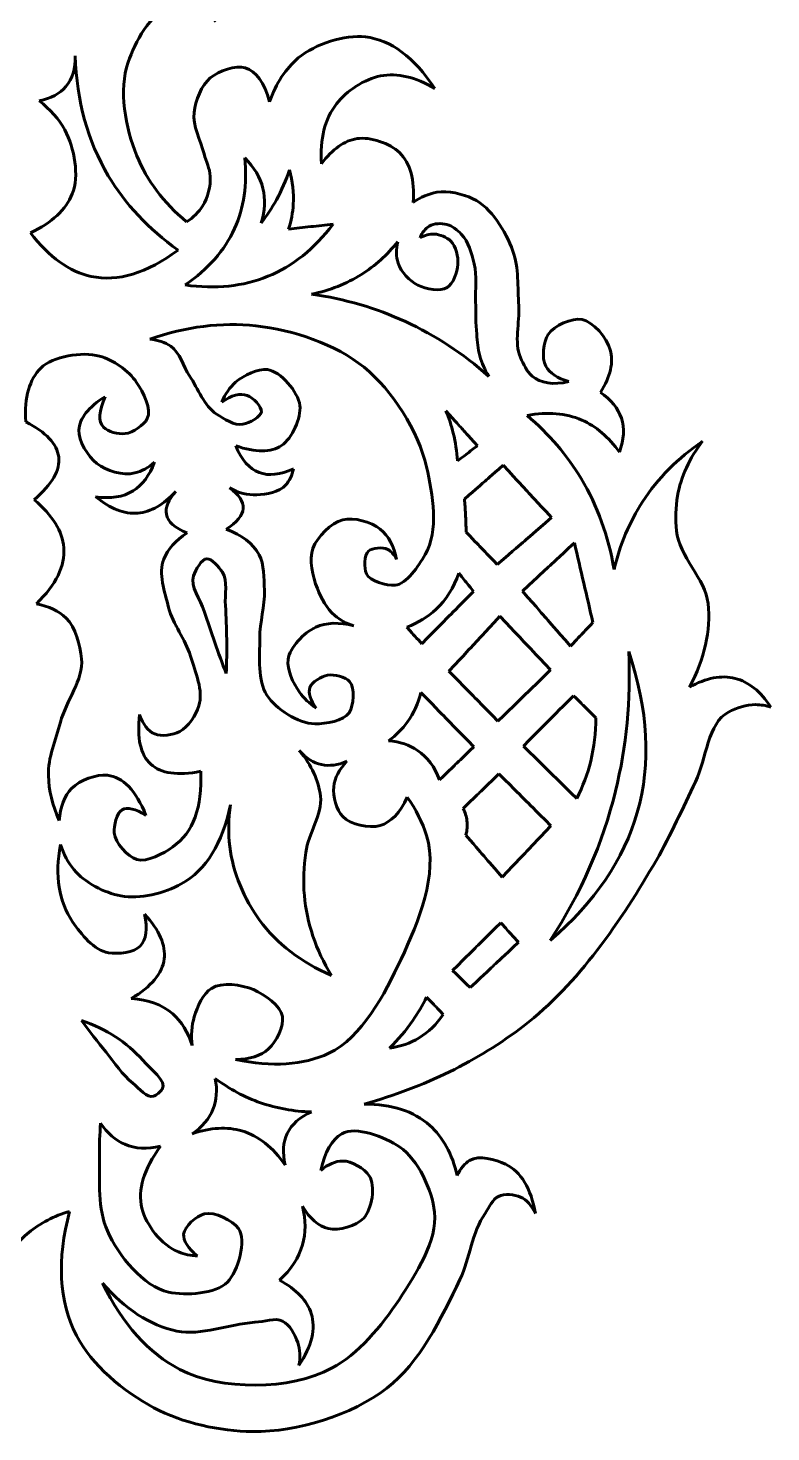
# Model space of a CAD drawing. Header units: millimetres. Extents: x -21 to 520, y 13 to 291.
# Drawn here: x 294.9 to 372.3, y 19.1 to 165.4 of the extents above; entities that cross this region are included whole.
import ezdxf

# ---------------------------------------------------------------- set-up
doc = ezdxf.new("R2010")
doc.units = ezdxf.units.MM
doc.linetypes.add('K5LT32770', pattern=[0])

msp = doc.modelspace()

# ---------------------------------------------------------------- linework, layer by layer
at = {"color": 30, "linetype": 'K5LT32770', "lineweight": 60, "true_color": 0xff8000}
for points, knots in [([(311.437, 145.164), (309.019, 147.201), (307.289, 149.503), (306.246, 152.07), (305.065, 154.977), (304.321, 158.951), (305.349, 161.813), (306.098, 163.898), (307.571, 166.907), (309.708, 167.453), (310.451, 167.643), (311.423, 167.737), (312.186, 167.539), (313.032, 167.319), (313.802, 166.82), (314.494, 166.043)], [0, 0, 0, 0, 1, 1, 1, 2, 2, 2, 3, 3, 3, 4, 4, 4, 5, 5, 5, 5]), ([(337.284, 159.081), (335.131, 162.351), (332.728, 164.142), (330.073, 164.453), (327.906, 164.706), (324.835, 163.742), (323.07, 162.257), (321.755, 161.151), (320.756, 159.628), (320.072, 157.687)], [0, 0, 0, 0, 1, 1, 1, 2, 2, 2, 3, 3, 3, 3]), ([(296.06, 157.801), (297.301, 158.051), (298.235, 158.548), (298.862, 159.292), (299.525, 160.078), (299.845, 161.141), (299.822, 162.48)], [0, 0, 0, 0, 1, 1, 1, 2, 2, 2, 2]), ([(299.822, 162.48), (299.979, 157.761), (301.13, 153.598), (303.275, 149.99), (305.032, 147.033), (307.457, 144.449), (310.549, 142.238)], [0, 0, 0, 0, 1, 1, 1, 2, 2, 2, 2]), ([(320.072, 157.687), (319.525, 159.703), (318.685, 160.88), (317.55, 161.218), (316.558, 161.514), (314.786, 160.916), (313.9, 160.179), (312.974, 159.409), (312.361, 157.828), (312.209, 156.589), (312.037, 155.198), (312.864, 153.691), (313.247, 152.256), (313.454, 151.482), (313.861, 150.715), (313.9, 149.942), (313.952, 148.907), (313.65, 147.702), (313.099, 146.826), (312.696, 146.185), (312.142, 145.632), (311.437, 145.164)], [0, 0, 0, 0, 1, 1, 1, 2, 2, 2, 3, 3, 3, 4, 4, 4, 5, 5, 5, 6, 6, 6, 7, 7, 7, 7]), ([(325.491, 151.218), (325.304, 153.814), (325.823, 155.901), (327.046, 157.479), (328.078, 158.81), (329.999, 160.086), (331.646, 160.387), (333.397, 160.708), (335.276, 160.272), (337.284, 159.081)], [0, 0, 0, 0, 1, 1, 1, 2, 2, 2, 3, 3, 3, 3]), ([(295.165, 144.027), (297.404, 145.088), (298.855, 146.44), (299.518, 148.081), (300.267, 149.937), (299.765, 152.874), (298.743, 154.76), (298.126, 155.897), (297.232, 156.911), (296.06, 157.801)], [0, 0, 0, 0, 1, 1, 1, 2, 2, 2, 3, 3, 3, 3]), ([(335.034, 147.194), (335.221, 149.554), (334.746, 151.287), (333.61, 152.393), (332.63, 153.347), (330.561, 154.067), (329.194, 153.853), (327.859, 153.644), (326.625, 152.765), (325.491, 151.218)], [0, 0, 0, 0, 1, 1, 1, 2, 2, 2, 3, 3, 3, 3]), ([(311.276, 138.6), (313.681, 140.239), (315.398, 142.195), (316.428, 144.468), (317.411, 146.636), (317.769, 149.092), (317.502, 151.838)], [0, 0, 0, 0, 1, 1, 1, 2, 2, 2, 2]), ([(317.502, 151.838), (318.48, 150.868), (319.108, 149.812), (319.386, 148.67), (319.66, 147.544), (319.593, 146.335), (319.187, 145.042)], [0, 0, 0, 0, 1, 1, 1, 2, 2, 2, 2]), ([(319.187, 145.042), (319.793, 145.812), (320.328, 146.62), (320.794, 147.465), (321.341, 148.458), (321.791, 149.502), (322.146, 150.599)], [0, 0, 0, 0, 1, 1, 1, 2, 2, 2, 2]), ([(322.146, 150.599), (322.487, 149.393), (322.621, 148.195), (322.548, 147.005), (322.495, 146.138), (322.332, 145.275), (322.059, 144.417)], [0, 0, 0, 0, 1, 1, 1, 2, 2, 2, 2]), ([(351.267, 128.527), (349.614, 128.15), (348.334, 128.342), (347.427, 129.104), (346.895, 129.55), (346.508, 130.352), (346.216, 131.027), (345.521, 132.636), (346.161, 134.64), (346.038, 136.44), (345.907, 138.344), (346.07, 140.412), (345.432, 142.137), (344.669, 144.202), (343.208, 146.675), (341.266, 147.585), (340.181, 148.094), (338.699, 148.469), (337.491, 148.262), (336.648, 148.117), (335.829, 147.761), (335.034, 147.194)], [0, 0, 0, 0, 1, 1, 1, 2, 2, 2, 3, 3, 3, 4, 4, 4, 5, 5, 5, 6, 6, 6, 7, 7, 7, 7]), ([(326.689, 144.934), (324.738, 142.366), (322.475, 140.555), (319.903, 139.5), (317.336, 138.447), (314.461, 138.147), (311.276, 138.6)], [0, 0, 0, 0, 1, 1, 1, 2, 2, 2, 2]), ([(322.059, 144.417), (322.826, 144.504), (323.593, 144.59), (324.36, 144.676), (325.136, 144.762), (325.913, 144.849), (326.689, 144.934)], [0, 0, 0, 0, 1, 1, 1, 2, 2, 2, 2]), ([(335.762, 143.525), (335.991, 144.089), (336.307, 144.492), (336.711, 144.733), (337.198, 145.024), (337.99, 145.052), (338.552, 144.906), (339.099, 144.764), (339.638, 144.31), (340.047, 143.899), (340.815, 143.128), (341.137, 141.872), (341.398, 140.794), (341.703, 139.539), (341.496, 138.167), (341.542, 136.854), (341.582, 135.723), (341.547, 134.586), (341.657, 133.461), (341.731, 132.71), (341.77, 131.938), (341.974, 131.218), (342.184, 130.474), (342.5, 129.759), (342.921, 129.075)], [0, 0, 0, 0, 1, 1, 1, 2, 2, 2, 3, 3, 3, 4, 4, 4, 5, 5, 5, 6, 6, 6, 7, 7, 7, 8, 8, 8, 8]), ([(310.549, 142.238), (307.278, 139.812), (304.257, 138.898), (301.486, 139.495), (299.21, 139.986), (297.103, 141.496), (295.165, 144.027)], [0, 0, 0, 0, 1, 1, 1, 2, 2, 2, 2]), ([(333.439, 143.106), (333.242, 142.284), (333.25, 141.542), (333.462, 140.88), (333.757, 139.959), (334.672, 139.005), (335.532, 138.579), (336.382, 138.159), (337.878, 137.866), (338.58, 138.321), (339.192, 138.716), (339.651, 139.909), (339.702, 140.736), (339.75, 141.53), (339.514, 142.647), (338.954, 143.18), (338.545, 143.57), (337.82, 143.877), (337.229, 143.899), (336.75, 143.917), (336.262, 143.793), (335.762, 143.525)], [0, 0, 0, 0, 1, 1, 1, 2, 2, 2, 3, 3, 3, 4, 4, 4, 5, 5, 5, 6, 6, 6, 7, 7, 7, 7]), ([(324.453, 137.647), (326.365, 138.034), (328.095, 138.715), (329.643, 139.689), (331.061, 140.582), (332.326, 141.721), (333.439, 143.106)], [0, 0, 0, 0, 1, 1, 1, 2, 2, 2, 2]), ([(342.921, 129.075), (340.24, 131.451), (337.342, 133.355), (334.226, 134.789), (331.176, 136.193), (327.919, 137.145), (324.453, 137.647)], [0, 0, 0, 0, 1, 1, 1, 2, 2, 2, 2]), ([(307.61, 132.948), (311.391, 134.269), (315.068, 134.733), (318.642, 134.339), (322.524, 133.911), (326.966, 132.435), (329.921, 130.016), (332.92, 127.561), (335.542, 123.449), (336.431, 119.631), (337.094, 116.782), (337.735, 112.947), (336.282, 110.488), (335.572, 109.288), (334.391, 107.43), (333.151, 107.308), (332.259, 107.22), (330.537, 107.718), (330.17, 108.5), (329.898, 109.078), (329.923, 110.467), (330.382, 110.865), (330.771, 111.201), (331.85, 111.309), (332.384, 111.037), (332.761, 110.845), (333.071, 110.488), (333.315, 109.967)], [0, 0, 0, 0, 1, 1, 1, 2, 2, 2, 3, 3, 3, 4, 4, 4, 5, 5, 5, 6, 6, 6, 7, 7, 7, 8, 8, 8, 9, 9, 9, 9]), ([(354.552, 127.392), (355.602, 129.07), (355.941, 130.556), (355.57, 131.851), (355.22, 133.069), (353.788, 134.804), (352.632, 134.996), (351.597, 135.169), (349.696, 134.379), (349.101, 133.453), (348.586, 132.653), (348.405, 130.974), (348.863, 130.13), (349.261, 129.398), (350.062, 128.864), (351.267, 128.527)], [0, 0, 0, 0, 1, 1, 1, 2, 2, 2, 3, 3, 3, 4, 4, 4, 5, 5, 5, 5]), ([(315.09, 126.391), (316.13, 127.125), (317.016, 127.355), (317.747, 127.081), (318.346, 126.856), (319.283, 125.883), (319.231, 125.39), (319.176, 124.877), (317.978, 124.199), (317.298, 124.079), (316.436, 123.926), (315.325, 124.621), (314.538, 125.148), (313.248, 126.013), (312.637, 127.769), (311.743, 129.117), (311.065, 130.137), (310.744, 131.585), (309.776, 132.222), (309.174, 132.618), (308.453, 132.86), (307.61, 132.948)], [0, 0, 0, 0, 1, 1, 1, 2, 2, 2, 3, 3, 3, 4, 4, 4, 5, 5, 5, 6, 6, 6, 7, 7, 7, 7]), ([(294.668, 124.344), (294.531, 126.919), (295.056, 128.783), (296.241, 129.934), (297.518, 131.174), (300.522, 131.685), (302.37, 131.176), (303.765, 130.792), (305.393, 129.681), (306.221, 128.443), (306.909, 127.413), (307.817, 125.627), (307.339, 124.675), (306.998, 123.996), (305.86, 123.195), (305.02, 123.102), (304.321, 123.024), (303.198, 123.309), (302.784, 123.764), (302.217, 124.388), (302.273, 125.45), (302.949, 126.953)], [0, 0, 0, 0, 1, 1, 1, 2, 2, 2, 3, 3, 3, 4, 4, 4, 5, 5, 5, 6, 6, 6, 7, 7, 7, 7]), ([(316.548, 121.845), (318.622, 121.115), (320.217, 121.124), (321.336, 121.87), (322.407, 122.585), (323.392, 124.777), (323.233, 126.045), (323.059, 127.437), (321.232, 129.619), (319.852, 129.772), (318.874, 129.881), (317.396, 129.212), (316.539, 128.461), (315.931, 127.929), (315.448, 127.238), (315.09, 126.391)], [0, 0, 0, 0, 1, 1, 1, 2, 2, 2, 3, 3, 3, 4, 4, 4, 5, 5, 5, 5]), ([(356.53, 121.161), (357.012, 122.483), (357.078, 123.67), (356.728, 124.722), (356.39, 125.738), (355.665, 126.628), (354.552, 127.392)], [0, 0, 0, 0, 1, 1, 1, 2, 2, 2, 2]), ([(302.949, 126.953), (301.189, 125.867), (300.278, 124.708), (300.217, 123.474), (300.162, 122.374), (301.137, 120.743), (302.08, 119.996), (303.059, 119.22), (304.812, 118.701), (306.055, 119.002), (306.758, 119.173), (307.434, 119.545), (308.084, 120.12)], [0, 0, 0, 0, 1, 1, 1, 2, 2, 2, 3, 3, 3, 4, 4, 4, 4]), ([(338.453, 125.463), (338.765, 124.707), (339.018, 123.936), (339.213, 123.151), (339.447, 122.205), (339.597, 121.239), (339.661, 120.253)], [0, 0, 0, 0, 1, 1, 1, 2, 2, 2, 2]), ([(346.918, 124.998), (349.047, 125.404), (350.941, 125.246), (352.598, 124.524), (354.103, 123.868), (355.414, 122.747), (356.53, 121.161)], [0, 0, 0, 0, 1, 1, 1, 2, 2, 2, 2]), ([(355.968, 108.928), (355.387, 112.414), (354.246, 115.575), (352.545, 118.41), (351.083, 120.846), (349.208, 123.042), (346.918, 124.998)], [0, 0, 0, 0, 1, 1, 1, 2, 2, 2, 2]), ([(295.541, 116.22), (297.426, 117.832), (298.28, 119.322), (298.105, 120.692), (297.934, 122.024), (296.789, 123.241), (294.668, 124.344)], [0, 0, 0, 0, 1, 1, 1, 2, 2, 2, 2]), ([(322.571, 119.429), (321.186, 118.799), (319.997, 118.673), (319.004, 119.049), (317.974, 119.439), (317.155, 120.371), (316.548, 121.845)], [0, 0, 0, 0, 1, 1, 1, 2, 2, 2, 2]), ([(365.198, 122.311), (362.609, 120.545), (360.524, 118.443), (358.942, 116.004), (357.575, 113.897), (356.583, 111.538), (355.968, 108.928)], [0, 0, 0, 0, 1, 1, 1, 2, 2, 2, 2]), ([(363.813, 96.672), (365.414, 99.668), (366.063, 102.573), (365.762, 105.389), (365.483, 107.996), (362.761, 110.292), (362.48, 112.979), (362.356, 114.162), (362.374, 115.446), (362.582, 116.619), (362.94, 118.637), (363.812, 120.534), (365.198, 122.311)], [0, 0, 0, 0, 1, 1, 1, 2, 2, 2, 3, 3, 3, 4, 4, 4, 4]), ([(308.084, 120.12), (307.573, 118.739), (306.827, 117.745), (305.848, 117.139), (304.812, 116.498), (303.515, 116.291), (301.956, 116.518)], [0, 0, 0, 0, 1, 1, 1, 2, 2, 2, 2]), ([(315.89, 117.448), (316.84, 116.931), (317.789, 116.689), (318.737, 116.722), (319.744, 116.756), (321.092, 117.022), (321.756, 117.752), (322.145, 118.179), (322.416, 118.738), (322.571, 119.429)], [0, 0, 0, 0, 1, 1, 1, 2, 2, 2, 3, 3, 3, 3]), ([(301.956, 116.518), (303.472, 115.274), (304.935, 114.708), (306.345, 114.82), (307.719, 114.929), (309.043, 115.684), (310.316, 117.083)], [0, 0, 0, 0, 1, 1, 1, 2, 2, 2, 2]), ([(310.316, 117.083), (309.523, 116.187), (309.194, 115.391), (309.326, 114.696), (309.474, 113.923), (310.192, 113.275), (311.48, 112.75)], [0, 0, 0, 0, 1, 1, 1, 2, 2, 2, 2]), ([(315.538, 113.131), (316.673, 113.86), (317.268, 114.586), (317.323, 115.308), (317.378, 116.025), (316.901, 116.738), (315.89, 117.448)], [0, 0, 0, 0, 1, 1, 1, 2, 2, 2, 2]), ([(295.779, 105.367), (297.833, 107.37), (298.787, 109.317), (298.642, 111.211), (298.51, 112.925), (297.476, 114.595), (295.541, 116.22)], [0, 0, 0, 0, 1, 1, 1, 2, 2, 2, 2]), ([(340.386, 116.284), (340.427, 115.767), (340.462, 115.25), (340.489, 114.732), (340.523, 114.099), (340.546, 113.467), (340.558, 112.834)], [0, 0, 0, 0, 1, 1, 1, 2, 2, 2, 2]), ([(333.315, 109.967), (333.034, 111.4), (332.467, 112.464), (331.613, 113.159), (330.663, 113.932), (328.845, 114.393), (327.702, 114.108), (326.484, 113.805), (325.031, 112.353), (324.597, 111.146), (324.169, 109.959), (324.56, 108.225), (325.057, 106.948), (325.448, 105.942), (326.046, 104.854), (326.868, 104.159), (327.428, 103.685), (328.09, 103.321), (328.852, 103.066)], [0, 0, 0, 0, 1, 1, 1, 2, 2, 2, 3, 3, 3, 4, 4, 4, 5, 5, 5, 6, 6, 6, 6]), ([(311.48, 112.75), (310.287, 111.966), (309.481, 111.057), (309.062, 110.022), (308.478, 108.582), (309.14, 106.587), (309.559, 104.971), (310.016, 103.206), (311.31, 101.673), (311.836, 99.919), (312.335, 98.257), (313.228, 96.274), (312.706, 94.743), (312.373, 93.767), (311.632, 92.505), (310.718, 92.051), (310.003, 91.696), (308.81, 91.495), (308.109, 91.803), (307.423, 92.104), (306.898, 92.781), (306.536, 93.832)], [0, 0, 0, 0, 1, 1, 1, 2, 2, 2, 3, 3, 3, 4, 4, 4, 5, 5, 5, 6, 6, 6, 7, 7, 7, 7]), ([(324.942, 94.497), (324.299, 95.363), (324.079, 96.082), (324.28, 96.653), (324.48, 97.219), (325.458, 97.8), (326.121, 97.919), (326.831, 98.046), (327.985, 97.723), (328.421, 97.257), (329.013, 96.626), (328.853, 94.742), (328.364, 94.008), (327.8, 93.161), (325.941, 92.84), (324.798, 92.858), (323.02, 92.885), (320.757, 94.392), (319.794, 95.848), (318.807, 97.342), (319.066, 99.801), (319.057, 101.782), (319.048, 103.454), (319.61, 105.136), (319.536, 106.804), (319.481, 108.034), (319.541, 109.476), (318.989, 110.485), (318.344, 111.664), (317.194, 112.546), (315.538, 113.131)], [0, 0, 0, 0, 1, 1, 1, 2, 2, 2, 3, 3, 3, 4, 4, 4, 5, 5, 5, 6, 6, 6, 7, 7, 7, 8, 8, 8, 9, 9, 9, 10, 10, 10, 10]), ([(351.842, 111.729), (352.16, 110.325), (352.482, 108.922), (352.808, 107.52), (353.127, 106.15), (353.449, 104.781), (353.774, 103.413)], [0, 0, 0, 0, 1, 1, 1, 2, 2, 2, 2]), ([(315.563, 98.101), (315.657, 100.465), (315.629, 102.823), (315.476, 105.175), (315.401, 106.336), (315.744, 107.738), (315.16, 108.654), (314.803, 109.215), (314.041, 110.093), (313.55, 110.063), (313.028, 110.032), (312.354, 108.923), (312.141, 108.28), (311.779, 107.192), (312.869, 105.82), (313.262, 104.6), (313.967, 102.413), (314.733, 100.247), (315.563, 98.101)], [0, 0, 0, 0, 1, 1, 1, 2, 2, 2, 3, 3, 3, 4, 4, 4, 5, 5, 5, 6, 6, 6, 6]), ([(339.799, 108.555), (339.267, 107.036), (338.473, 105.782), (337.418, 104.794), (336.574, 104.002), (335.561, 103.381), (334.382, 102.93)], [0, 0, 0, 0, 1, 1, 1, 2, 2, 2, 2]), ([(298.171, 82.776), (297.453, 84.341), (297.074, 85.909), (297.032, 87.479), (296.983, 89.324), (297.785, 91.199), (298.284, 93.024), (298.896, 95.265), (300.702, 97.456), (300.49, 99.643), (300.353, 101.063), (299.885, 102.896), (298.88, 103.877), (298.117, 104.622), (297.083, 105.119), (295.779, 105.367)], [0, 0, 0, 0, 1, 1, 1, 2, 2, 2, 3, 3, 3, 4, 4, 4, 5, 5, 5, 5]), ([(328.852, 103.066), (327.311, 103.471), (325.988, 103.423), (324.884, 102.922), (323.654, 102.364), (322.171, 100.829), (322.009, 99.558), (321.877, 98.526), (322.511, 97.113), (323.188, 96.165), (323.643, 95.526), (324.228, 94.97), (324.942, 94.497)], [0, 0, 0, 0, 1, 1, 1, 2, 2, 2, 3, 3, 3, 4, 4, 4, 4]), ([(349.323, 70.27), (352.521, 75.217), (354.787, 80.404), (356.12, 85.833), (357.268, 90.504), (357.725, 95.354), (357.492, 100.382)], [0, 0, 0, 0, 1, 1, 1, 2, 2, 2, 2]), ([(357.492, 100.382), (359.542, 94.309), (359.841, 88.724), (358.386, 83.627), (356.987, 78.723), (353.966, 74.271), (349.323, 70.27)], [0, 0, 0, 0, 1, 1, 1, 2, 2, 2, 2]), ([(372.311, 94.601), (371.228, 96.245), (369.985, 97.243), (368.582, 97.595), (367.157, 97.953), (365.568, 97.646), (363.813, 96.672)], [0, 0, 0, 0, 1, 1, 1, 2, 2, 2, 2]), ([(335.831, 96.132), (335.553, 94.983), (335.093, 93.959), (334.451, 93.061), (333.92, 92.32), (333.264, 91.664), (332.484, 91.094)], [0, 0, 0, 0, 1, 1, 1, 2, 2, 2, 2]), ([(306.536, 93.832), (306.238, 91.366), (306.625, 89.641), (307.695, 88.656), (308.759, 87.677), (310.498, 87.428), (312.913, 87.91)], [0, 0, 0, 0, 1, 1, 1, 2, 2, 2, 2]), ([(329.927, 53.228), (336.237, 54.986), (341.779, 57.701), (346.553, 61.375), (352.258, 65.766), (356.698, 72.3), (360.375, 78.654), (361.893, 81.277), (363.123, 84.089), (364.454, 86.827), (365.625, 89.237), (365.699, 92.926), (367.901, 94.088), (368.702, 94.511), (369.767, 94.867), (370.722, 94.858), (371.247, 94.853), (371.777, 94.767), (372.311, 94.601)], [0, 0, 0, 0, 1, 1, 1, 2, 2, 2, 3, 3, 3, 4, 4, 4, 5, 5, 5, 6, 6, 6, 6]), ([(354.085, 93.475), (354.081, 91.925), (353.897, 90.418), (353.533, 88.955), (353.2, 87.618), (352.717, 86.319), (352.084, 85.056)], [0, 0, 0, 0, 1, 1, 1, 2, 2, 2, 2]), ([(337.798, 87.022), (337.274, 88.373), (336.51, 89.39), (335.506, 90.075), (334.666, 90.647), (333.659, 90.987), (332.484, 91.094)], [0, 0, 0, 0, 1, 1, 1, 2, 2, 2, 2]), ([(328.144, 88.951), (327.191, 88.546), (326.305, 88.431), (325.487, 88.606), (324.645, 88.786), (323.875, 89.273), (323.175, 90.066)], [0, 0, 0, 0, 1, 1, 1, 2, 2, 2, 2]), ([(323.175, 90.066), (324.464, 88.533), (325.201, 86.947), (325.389, 85.309), (325.605, 83.424), (324.105, 81.438), (323.849, 79.446), (323.659, 77.976), (323.571, 76.438), (323.7, 74.974), (323.952, 72.089), (324.897, 69.306), (326.532, 66.626)], [0, 0, 0, 0, 1, 1, 1, 2, 2, 2, 3, 3, 3, 4, 4, 4, 4]), ([(312.913, 87.91), (313.078, 84.14), (312.112, 81.517), (310.014, 80.043), (309.015, 79.341), (307.296, 78.398), (306.246, 78.718), (305.288, 79.009), (303.976, 80.436), (303.886, 81.492), (303.823, 82.229), (304.164, 83.589), (304.714, 83.894), (305.266, 84.2), (306.094, 84.007), (307.198, 83.314)], [0, 0, 0, 0, 1, 1, 1, 2, 2, 2, 3, 3, 3, 4, 4, 4, 5, 5, 5, 5]), ([(334.422, 85.216), (333.674, 83.571), (332.731, 82.585), (331.594, 82.257), (330.481, 81.936), (328.489, 82.342), (327.695, 83.189), (327.053, 83.873), (326.654, 85.299), (326.763, 86.294), (326.865, 87.214), (327.325, 88.099), (328.144, 88.951)], [0, 0, 0, 0, 1, 1, 1, 2, 2, 2, 3, 3, 3, 4, 4, 4, 4]), ([(307.198, 83.314), (306.142, 85.931), (304.803, 87.325), (303.182, 87.496), (302.072, 87.614), (300.293, 86.995), (299.455, 86.13), (298.697, 85.347), (298.269, 84.229), (298.171, 82.776)], [0, 0, 0, 0, 1, 1, 1, 2, 2, 2, 3, 3, 3, 3]), ([(316.534, 57.882), (320.336, 57.053), (323.58, 57.268), (326.265, 58.526), (329.666, 60.12), (332.085, 64.691), (333.778, 68.329), (335.581, 72.202), (337.664, 77.194), (336.426, 81.209), (336.004, 82.577), (335.336, 83.912), (334.422, 85.216)], [0, 0, 0, 0, 1, 1, 1, 2, 2, 2, 3, 3, 3, 4, 4, 4, 4]), ([(316.01, 84.41), (315.179, 80.387), (313.468, 77.64), (310.875, 76.17), (309.162, 75.198), (306.555, 74.563), (304.581, 74.927), (302.858, 75.245), (300.838, 76.271), (299.695, 77.66), (299.089, 78.396), (298.62, 79.265), (298.287, 80.269)], [0, 0, 0, 0, 1, 1, 1, 2, 2, 2, 3, 3, 3, 4, 4, 4, 4]), ([(326.532, 66.626), (323.33, 68.018), (320.831, 69.943), (319.033, 72.401), (317.462, 74.548), (316.249, 77.377), (315.927, 80.062), (315.757, 81.475), (315.785, 82.924), (316.01, 84.41)], [0, 0, 0, 0, 1, 1, 1, 2, 2, 2, 3, 3, 3, 3]), ([(340.248, 84.033), (340.455, 83.618), (340.586, 83.194), (340.641, 82.762), (340.704, 82.265), (340.667, 81.756), (340.529, 81.236)], [0, 0, 0, 0, 1, 1, 1, 2, 2, 2, 2]), ([(298.287, 80.269), (297.693, 77.024), (298.115, 74.342), (299.551, 72.223), (300.421, 70.94), (301.819, 69.234), (303.278, 68.994), (304.285, 68.828), (305.98, 69.009), (306.607, 69.689), (307.227, 70.361), (307.376, 71.471), (307.054, 73.018)], [0, 0, 0, 0, 1, 1, 1, 2, 2, 2, 3, 3, 3, 4, 4, 4, 4]), ([(307.054, 73.018), (308.593, 71.339), (309.273, 69.782), (309.092, 68.348), (308.901, 66.837), (307.759, 65.463), (305.663, 64.223)], [0, 0, 0, 0, 1, 1, 1, 2, 2, 2, 2]), ([(312.025, 59.316), (311.885, 60.383), (311.954, 61.384), (312.232, 62.319), (312.552, 63.396), (313.182, 64.75), (314.026, 65.286), (315.094, 65.964), (317.15, 65.685), (318.409, 65.148), (319.586, 64.646), (321.222, 63.456), (321.411, 62.353), (321.581, 61.364), (320.791, 59.716), (319.961, 58.971), (319.15, 58.243), (318.008, 57.88), (316.534, 57.882)], [0, 0, 0, 0, 1, 1, 1, 2, 2, 2, 3, 3, 3, 4, 4, 4, 5, 5, 5, 6, 6, 6, 6]), ([(305.663, 64.223), (307.451, 64.114), (308.893, 63.582), (309.989, 62.629), (310.914, 61.825), (311.592, 60.721), (312.025, 59.316)], [0, 0, 0, 0, 1, 1, 1, 2, 2, 2, 2]), ([(336.443, 64.368), (336.015, 63.512), (335.532, 62.695), (334.993, 61.918), (334.284, 60.895), (333.479, 59.94), (332.578, 59.054)], [0, 0, 0, 0, 1, 1, 1, 2, 2, 2, 2]), ([(300.481, 61.939), (303.089, 61.048), (305.214, 59.668), (306.858, 57.798), (307.645, 56.903), (309.431, 55.602), (308.887, 54.775), (308.711, 54.508), (308.288, 54.133), (307.976, 54.03), (307.299, 53.805), (306.479, 54.87), (305.822, 55.396), (304.727, 56.275), (303.945, 57.527), (303.048, 58.626), (302.165, 59.708), (301.31, 60.812), (300.481, 61.939)], [0, 0, 0, 0, 1, 1, 1, 2, 2, 2, 3, 3, 3, 4, 4, 4, 5, 5, 5, 6, 6, 6, 6]), ([(338.168, 62.574), (337.467, 61.533), (336.627, 60.716), (335.649, 60.124), (334.744, 59.575), (333.72, 59.219), (332.578, 59.054)], [0, 0, 0, 0, 1, 1, 1, 2, 2, 2, 2]), ([(312.023, 50.131), (313.061, 50.841), (313.779, 51.683), (314.177, 52.657), (314.564, 53.608), (314.647, 54.684), (314.425, 55.887)], [0, 0, 0, 0, 1, 1, 1, 2, 2, 2, 2]), ([(314.425, 55.887), (315.907, 54.783), (317.481, 53.941), (319.146, 53.361), (320.82, 52.778), (322.587, 52.461), (324.446, 52.409)], [0, 0, 0, 0, 1, 1, 1, 2, 2, 2, 2]), ([(339.635, 45.767), (339.103, 48.027), (338.146, 49.773), (336.764, 51.006), (335.1, 52.49), (332.821, 53.231), (329.927, 53.228)], [0, 0, 0, 0, 1, 1, 1, 2, 2, 2, 2]), ([(312.575, 37.392), (311.561, 38.212), (311.078, 38.971), (311.126, 39.67), (311.18, 40.45), (312.471, 41.559), (313.279, 41.781), (314.318, 42.067), (316.24, 41.065), (316.84, 40.249), (317.725, 39.048), (316.781, 35.782), (315.681, 34.659), (314.484, 33.437), (311.36, 33.231), (309.552, 33.624), (306.93, 34.195), (304.335, 37.414), (303.176, 40.001), (302.164, 42.258), (302.364, 45.209), (302.347, 47.827), (302.34, 48.957), (302.382, 50.089), (302.472, 51.223)], [0, 0, 0, 0, 1, 1, 1, 2, 2, 2, 3, 3, 3, 4, 4, 4, 5, 5, 5, 6, 6, 6, 7, 7, 7, 8, 8, 8, 8]), ([(308.724, 48.821), (307.322, 48.496), (306.08, 48.565), (304.998, 49.028), (304.027, 49.443), (303.185, 50.174), (302.472, 51.223)], [0, 0, 0, 0, 1, 1, 1, 2, 2, 2, 2]), ([(324.446, 52.409), (323.215, 51.853), (322.373, 51.108), (321.92, 50.173), (321.474, 49.252), (321.405, 48.148), (321.713, 46.86)], [0, 0, 0, 0, 1, 1, 1, 2, 2, 2, 2]), ([(325.402, 46.31), (325.847, 48.248), (326.582, 49.52), (327.608, 50.126), (329.046, 50.976), (332.084, 49.816), (333.631, 48.755), (335.561, 47.43), (337.012, 44.274), (337.268, 41.957), (337.595, 38.999), (335.332, 35.528), (333.571, 32.834), (331.775, 30.088), (329.269, 27.147), (326.535, 25.679), (322.23, 23.366), (315.005, 23.351), (310.733, 25.559), (307.469, 27.247), (304.785, 30.249), (302.684, 34.563)], [0, 0, 0, 0, 1, 1, 1, 2, 2, 2, 3, 3, 3, 4, 4, 4, 5, 5, 5, 6, 6, 6, 7, 7, 7, 7]), ([(321.713, 46.86), (320.423, 48.728), (318.919, 49.915), (317.199, 50.421), (315.649, 50.878), (313.924, 50.781), (312.023, 50.131)], [0, 0, 0, 0, 1, 1, 1, 2, 2, 2, 2]), ([(308.724, 48.821), (306.963, 46.44), (306.314, 44.287), (306.778, 42.361), (307.186, 40.666), (308.82, 38.494), (310.588, 37.806), (311.192, 37.571), (311.855, 37.433), (312.575, 37.392)], [0, 0, 0, 0, 1, 1, 1, 2, 2, 2, 3, 3, 3, 3]), ([(323.507, 42.568), (324.289, 41.264), (325.186, 40.491), (326.199, 40.249), (327.293, 39.988), (329.147, 40.547), (329.884, 41.326), (330.742, 42.233), (331.146, 44.723), (330.464, 45.757), (329.98, 46.49), (328.64, 47.297), (327.689, 47.289), (326.943, 47.282), (326.18, 46.956), (325.402, 46.31)], [0, 0, 0, 0, 1, 1, 1, 2, 2, 2, 3, 3, 3, 4, 4, 4, 5, 5, 5, 5]), ([(347.77, 41.833), (347.314, 44.451), (346.278, 46.155), (344.661, 46.947), (343.643, 47.445), (341.867, 47.942), (340.917, 47.357), (340.402, 47.039), (339.975, 46.51), (339.635, 45.767)], [0, 0, 0, 0, 1, 1, 1, 2, 2, 2, 3, 3, 3, 3]), ([(299.242, 42.04), (297.902, 36.991), (298.138, 32.679), (299.951, 29.103), (301.495, 26.058), (304.873, 23.241), (308.014, 21.572), (311.024, 19.972), (314.897, 19.119), (318.293, 19.09), (323.018, 19.051), (328.628, 20.774), (332.293, 23.609), (335.697, 26.243), (337.973, 30.861), (339.913, 34.951), (340.959, 37.155), (341.157, 39.822), (342.527, 41.833), (342.948, 42.451), (343.321, 43.32), (343.93, 43.605), (344.548, 43.894), (345.58, 43.825), (346.219, 43.532), (346.861, 43.237), (347.378, 42.671), (347.77, 41.833)], [0, 0, 0, 0, 1, 1, 1, 2, 2, 2, 3, 3, 3, 4, 4, 4, 5, 5, 5, 6, 6, 6, 7, 7, 7, 8, 8, 8, 9, 9, 9, 9]), ([(321.105, 34.866), (322.324, 35.97), (323.125, 37.199), (323.507, 38.552), (323.856, 39.787), (323.856, 41.126), (323.507, 42.568)], [0, 0, 0, 0, 1, 1, 1, 2, 2, 2, 2]), ([(292.205, 36.458), (292.959, 37.794), (293.887, 38.917), (294.989, 39.825), (296.198, 40.821), (297.616, 41.56), (299.242, 42.04)], [0, 0, 0, 0, 1, 1, 1, 2, 2, 2, 2]), ([(302.684, 34.563), (305.013, 31.833), (307.592, 30.167), (310.422, 29.566), (312.931, 29.033), (315.822, 30.311), (318.538, 30.477), (319.503, 30.536), (320.681, 30.988), (321.437, 30.601), (322.149, 30.236), (322.74, 29.198), (323.01, 28.365), (323.248, 27.632), (323.29, 26.832), (323.134, 25.963)], [0, 0, 0, 0, 1, 1, 1, 2, 2, 2, 3, 3, 3, 4, 4, 4, 5, 5, 5, 5]), ([(323.134, 25.963), (324.48, 28.02), (324.908, 29.828), (324.418, 31.388), (323.996, 32.732), (322.891, 33.891), (321.105, 34.866)], [0, 0, 0, 0, 1, 1, 1, 2, 2, 2, 2])]:
    msp.add_open_spline(points, degree=3, knots=knots, dxfattribs=at)
for points in [[(341.732, 121.84), (339.546, 124.255), (340.639, 123.048), (338.453, 125.463)], [(341.732, 121.84), (340.351, 120.782), (341.041, 121.311), (339.661, 120.253)], [(344.423, 119.804), (341.732, 117.458), (343.077, 118.631), (340.386, 116.284)], [(349.461, 114.352), (346.102, 117.987), (347.782, 116.169), (344.423, 119.804)], [(349.461, 114.352), (345.688, 111.085), (347.575, 112.719), (343.802, 109.452)], [(343.802, 109.452), (341.64, 111.706), (342.721, 110.579), (340.558, 112.834)], [(351.842, 111.729), (348.23, 108.371), (350.036, 110.05), (346.425, 106.691)], [(341.317, 106.657), (340.305, 107.922), (340.811, 107.29), (339.799, 108.555)], [(341.317, 106.657), (337.729, 103.022), (339.523, 104.84), (335.934, 101.205)], [(346.425, 106.691), (349.76, 102.873), (348.092, 104.782), (351.428, 100.963)], [(344.078, 104.069), (340.535, 100.25), (342.307, 102.159), (338.764, 98.341)], [(349.358, 98.479), (345.838, 102.206), (347.598, 100.342), (344.078, 104.069)], [(335.934, 101.205), (334.899, 102.355), (335.417, 101.78), (334.382, 102.93)], [(353.774, 103.413), (352.21, 101.78), (352.992, 102.597), (351.428, 100.963)], [(343.871, 93.13), (340.466, 96.604), (342.169, 94.867), (338.764, 98.341)], [(349.358, 98.479), (345.7, 94.913), (347.529, 96.696), (343.871, 93.13)], [(341.352, 90.473), (337.671, 94.246), (339.512, 92.36), (335.831, 96.132)], [(351.739, 95.787), (348.265, 92.29), (350.002, 94.039), (346.528, 90.542)], [(354.085, 93.475), (352.521, 95.017), (353.303, 94.246), (351.739, 95.787)], [(341.352, 90.473), (338.982, 88.173), (340.167, 89.323), (337.798, 87.022)], [(346.528, 90.542), (350.232, 86.884), (348.38, 88.713), (352.084, 85.056)], [(343.975, 87.644), (341.49, 85.237), (342.732, 86.44), (340.248, 84.033)], [(349.392, 82.226), (345.78, 85.838), (347.586, 84.032), (343.975, 87.644)], [(349.392, 82.226), (346.01, 78.66), (347.701, 80.443), (344.32, 76.877)], [(344.32, 76.877), (341.792, 79.783), (343.056, 78.33), (340.529, 81.236)], [(344.161, 72.122), (340.815, 68.81), (342.488, 70.466), (339.142, 67.153)], [(346, 70.085), (344.774, 71.443), (345.387, 70.764), (344.161, 72.122)], [(346, 70.085), (342.654, 66.938), (344.327, 68.512), (340.981, 65.365)], [(339.142, 67.153), (340.368, 65.961), (339.755, 66.557), (340.981, 65.365)], [(338.168, 62.574), (337.018, 63.77), (337.593, 63.172), (336.443, 64.368)]]:
    msp.add_open_spline(points, degree=3, dxfattribs=at)

doc.saveas('drawing.dxf')
